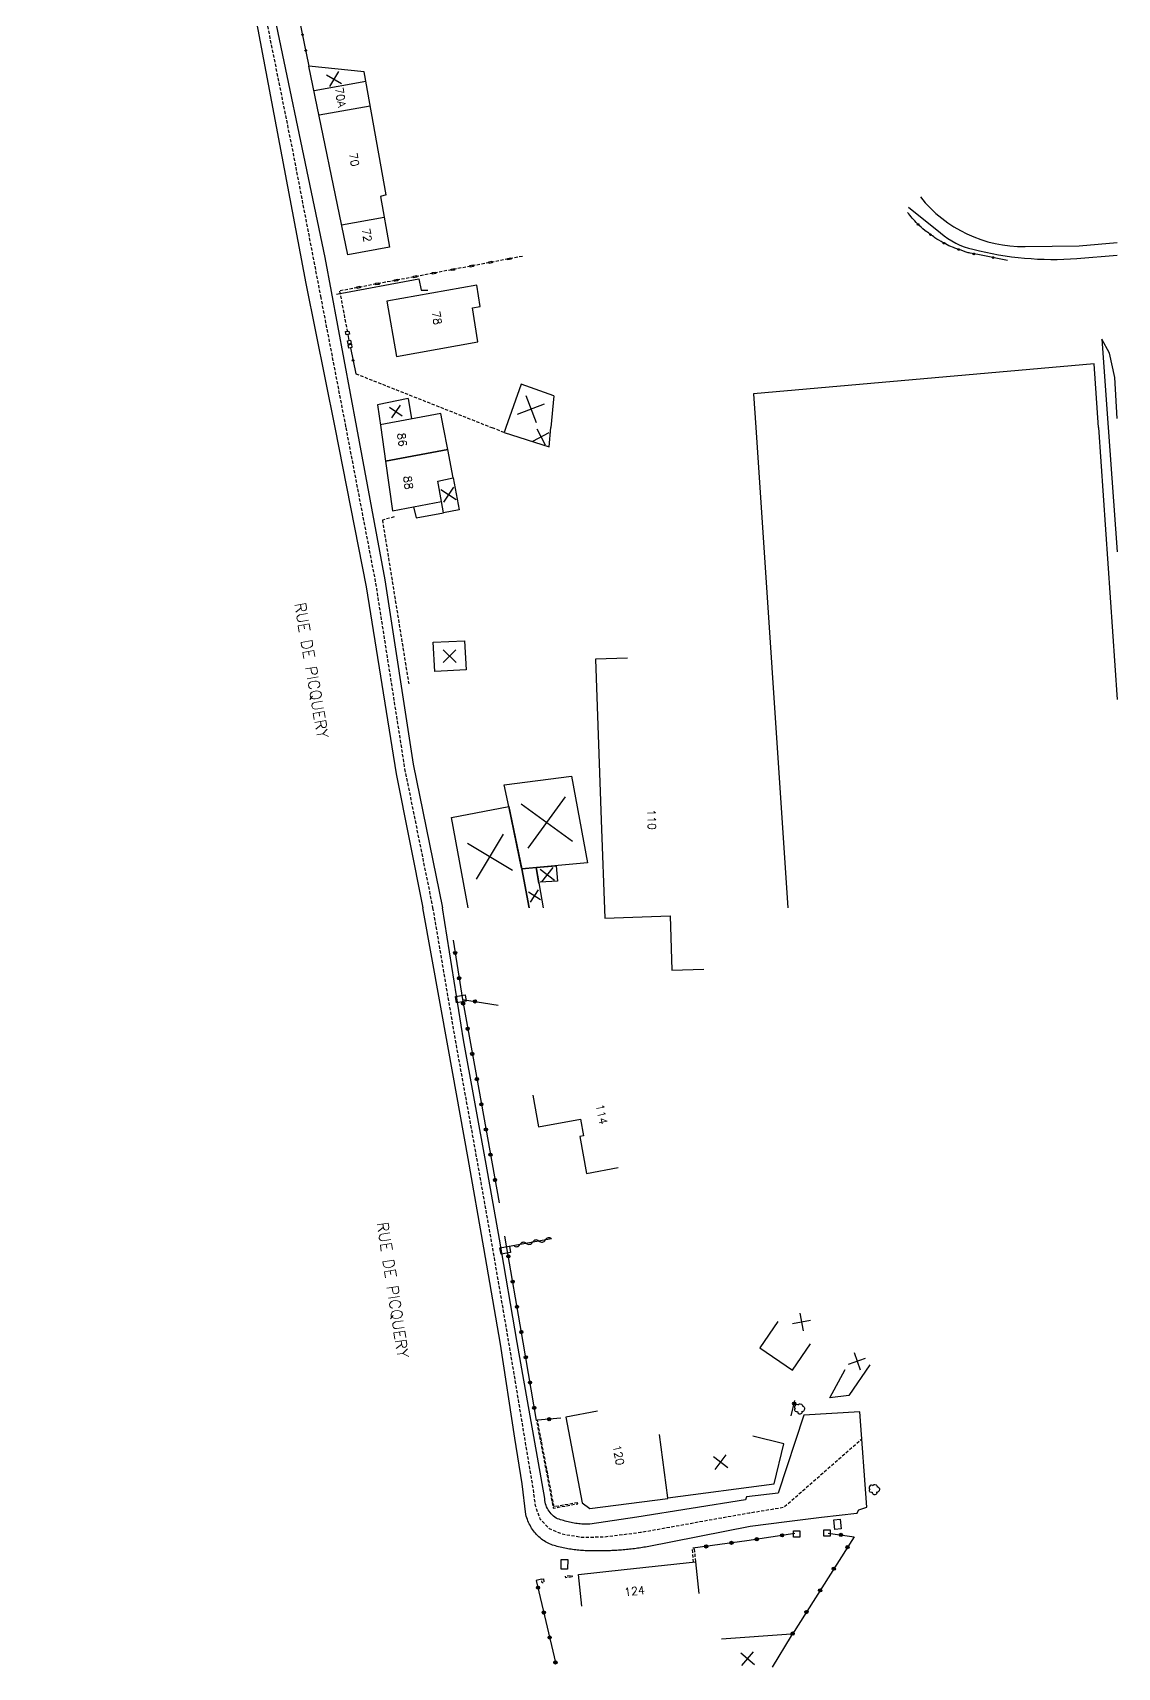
# Model space of a CAD drawing. Header units: millimetres. Extents: x 114000 to 115000, y 124000 to 125000.
# Drawn here: x 114830.5 to 115000, y 124056.3 to 124311.7 of the extents above; entities that cross this region are included whole.
import ezdxf
from ezdxf.enums import TextEntityAlignment as Align

# ---------------------------------------------------------------- set-up
doc = ezdxf.new("R2010")
doc.units = ezdxf.units.MM
doc.linetypes.add('DASHED', pattern=[0.75, 0.5, -0.25])
doc.layers.get('0').update_dxf_attribs({"linetype": 'CONTINUOUS'})
for name, color, linetype in [('W0001', 6, 'DASHED'), ('W0008', 7, 'CONTINUOUS'), ('W0100', 7, 'CONTINUOUS'), ('W0112', 1, 'DASHED'), ('W0211', 2, 'CONTINUOUS'), ('W0300', 7, 'CONTINUOUS'), ('W0310', 3, 'CONTINUOUS'), ('W0322', 7, 'CONTINUOUS'), ('W0989', 7, 'CONTINUOUS'), ('W0991', 7, 'CONTINUOUS'), ('W1102', 7, 'CONTINUOUS'), ('W1471', 7, 'CONTINUOUS')]:
    doc.layers.add(name, color=color, linetype=linetype)
doc.styles.get("Standard").update_dxf_attribs({"font": 'romans.shx', "width": 0.85})

# ---------------------------------------------------------------- blocks, each defined once
blk = doc.blocks.new('t112o')
at = {"color": 0, "linetype": 'Continuous'}
for p, q in [((-0.5, 0.5), (0.5, 0.5)), ((-0.5, -0.5), (-0.5, 0.5)), ((0.5, 0.5), (0.5, -0.5)), ((0.5, -0.5), (-0.5, -0.5))]:
    blk.add_line(p, q, dxfattribs=at)
blk = doc.blocks.new('T300')
for p, q in [((-0.8, 0.51), (-0.86, 0.34)), ((-0.86, 0.34), (-0.86, 0.17)), ((-0.86, 0.17), (-0.74, 0.06)), ((-0.69, 0.63), (-0.8, 0.51)), ((-0.8, -0.06), (-0.74, 0.06)), ((-0.74, 0.06), (-0.69, 0.11)), ((-0.57, 0.69), (-0.69, 0.63)), ((-0.46, 0.69), (-0.57, 0.69)), ((-0.29, 0.63), (-0.46, 0.69)), ((-0.29, 0.63), (-0.17, 0.74)), ((-0.23, 0.57), (-0.29, 0.63)), ((-0.17, 0.74), (-0.06, 0.8)), ((-0.06, 0.8), (0.06, 0.8)), ((0.06, 0.8), (0.23, 0.74)), ((0.23, 0.74), (0.34, 0.63)), ((0.34, 0.63), (0.4, 0.51)), ((0.46, 0.46), (0.34, 0.46)), ((0.4, 0.51), (0.4, 0.46)), ((0.57, 0.4), (0.46, 0.46)), ((0.57, 0.4), (0.69, 0.29)), ((0.69, 0.29), (0.74, 0.17)), ((0.74, 0.06), (0.69, -0.17)), ((0.74, 0.17), (0.74, 0.06)), ((-0.8, -0.17), (-0.8, -0.06)), ((-0.8, -0.23), (-0.8, -0.17)), ((-0.74, -0.34), (-0.8, -0.23)), ((-0.69, -0.4), (-0.74, -0.34)), ((-0.51, -0.46), (-0.69, -0.4)), ((-0.4, -0.46), (-0.51, -0.46)), ((-0.4, -0.46), (-0.34, -0.46)), ((-0.34, -0.46), (-0.34, -0.4)), ((-0.34, -0.51), (-0.34, -0.46)), ((-0.29, -0.63), (-0.34, -0.51)), ((-0.17, -0.74), (-0.29, -0.63)), ((-0.06, -0.8), (-0.17, -0.74)), ((0.06, -0.8), (-0.06, -0.8)), ((0.17, -0.74), (0.06, -0.8)), ((0.23, -0.69), (0.17, -0.74)), ((0.29, -0.46), (0.23, -0.46)), ((0.29, -0.63), (0.23, -0.69)), ((0.46, -0.4), (0.29, -0.46)), ((0.34, -0.51), (0.29, -0.63)), ((0.34, -0.51), (0.34, -0.46)), ((0.57, -0.34), (0.46, -0.4)), ((0.63, -0.29), (0.57, -0.34)), ((0.69, -0.17), (0.63, -0.29))]:
    blk.add_line(p, q)
blk = doc.blocks.new('t991o')
at = {"color": 0, "linetype": 'Continuous'}
for p, q in [((-1, 1), (1, -1)), ((-1, -1), (1, 1))]:
    blk.add_line(p, q, dxfattribs=at)
blk = doc.blocks.new('t310o')
at = {"color": 0, "linetype": 'Continuous'}
for centre, start, end in [((-0.5, 0.38), 216.8699, 323.1304), ((0.5, -0.37), 36.8699, 143.1303)]:
    blk.add_arc(centre, 0.625, start, end, dxfattribs=at)
blk = doc.blocks.new('t322o')
at = {"color": 0, "linetype": 'Continuous'}
for radius in [0.25, 0.15]:
    blk.add_circle((0, 0), radius, dxfattribs=at)
blk = doc.blocks.new('T1471')
at = {"color": 0, "linetype": 'Continuous', "flags": 128}
blk.add_lwpolyline([(-0.75, -0.5), (-0.75, 0.5), (0.75, 0.5), (0.75, -0.5), (-0.75, -0.5)], dxfattribs=at)

msp = doc.modelspace()

# ---------------------------------------------------------------- linework, layer by layer
at = {"layer": 'W0001'}
for points in [[(114832.39, 124500), (114835.45, 124483.08), (114837.31, 124473.65), (114840.3, 124457.69), (114844.69, 124432.65), (114850.59, 124400.28), (114853.19, 124385.51), (114857.76, 124361.74), (114861.38, 124342.31), (114865.68, 124320.08), (114871.15, 124292.89), (114875.45, 124270.52), (114879.4, 124250)], [(114879.4, 124250), (114884.06, 124225.67), (114888.6, 124196.69), (114892.98, 124175)]]:
    msp.add_lwpolyline(points, dxfattribs=at)
at = {"layer": 'W0001', "flags": 128}
msp.add_lwpolyline([(114892.98, 124175), (114896.45, 124154.57), (114899.09, 124140.02), (114901.96, 124123.88), (114904.43, 124109.5), (114906.2, 124098.97), (114907.32, 124092.18), (114908.65, 124084.23), (114909, 124081.62), (114909.75, 124079.5), (114911.2, 124077.99), (114913.24, 124077.16), (114916.43, 124076.64), (114919.81, 124076.72), (114925.48, 124077.42), (114932.27, 124078.63), (114935.29, 124079.19), (114942.43, 124080.45), (114947.88, 124081.34), (114960.05, 124092.02)], dxfattribs=at)
at = {"layer": 'W0008'}
for points in [[(114830.46, 124500), (114835.45, 124475.17), (114844.57, 124425.16), (114851.54, 124386.93), (114873.18, 124272.54), (114877.67, 124250)], [(114834.01, 124500), (114836.5, 124485.93), (114838.8, 124474.73), (114847.47, 124425.16), (114854.16, 124386.87), (114866.39, 124323.18), (114876.1, 124276.59), (114881.07, 124250)], [(114879.72, 124264.56), (114879.9, 124263.6)], [(114880, 124263.11), (114880.03, 124262.98)], [(114997.07, 124250), (114996.38, 124259.96), (114943.14, 124255.29), (114943.5, 124250)], [(114877.67, 124250), (114882.61, 124225.13), (114887.26, 124195.93), (114891.45, 124175)], [(114881.07, 124250), (114885.51, 124226.21), (114889.95, 124197.45), (114894.51, 124175)], [(114943.5, 124250), (114948.52, 124175)], [(114997.07, 124250), (115000, 124207.53)]]:
    msp.add_lwpolyline(points, dxfattribs=at)
for points in [[(114969.21, 124286.04, 0.231717), (114985.59, 124278.28), (114994.02, 124278.4), (115000, 124278.91)], [(114967.37, 124284.43), (114972.37, 124280.43, 0.12846), (114977.44, 124277.88, 0.081467), (114993.69, 124276.42), (115000, 124276.94)]]:
    msp.add_lwpolyline(points, format="xyb", dxfattribs=at)
at = {"layer": 'W0008', "flags": 128}
for points in [[(114959.29, 124080.35), (114953.74, 124079.73), (114948.33, 124079.05), (114942.63, 124078.35), (114926.51, 124075.16), (114926.26, 124075.12), (114926.01, 124075.08), (114925.76, 124075.04), (114925.51, 124075), (114925.27, 124074.96), (114925.02, 124074.92), (114924.77, 124074.89), (114924.52, 124074.86), (114924.27, 124074.82), (114924.02, 124074.79), (114923.77, 124074.77), (114923.52, 124074.74), (114923.27, 124074.72), (114923.02, 124074.69), (114922.77, 124074.67), (114922.52, 124074.65), (114922.27, 124074.63), (114922.02, 124074.61), (114921.77, 124074.6), (114921.51, 124074.59), (114921.26, 124074.57), (114921.01, 124074.56), (114920.76, 124074.55), (114920.51, 124074.55), (114920.26, 124074.54), (114920.01, 124074.54), (114919.76, 124074.53), (114919.52, 124074.53), (114919.27, 124074.53), (114919.03, 124074.52), (114918.78, 124074.52), (114918.53, 124074.52), (114918.29, 124074.52), (114918.04, 124074.52), (114917.8, 124074.52), (114917.55, 124074.53), (114917.3, 124074.53), (114917.06, 124074.54), (114916.81, 124074.55), (114916.57, 124074.57), (114916.32, 124074.58), (114916.08, 124074.6), (114915.83, 124074.62), (114915.59, 124074.64), (114915.34, 124074.67), (114915.1, 124074.7), (114914.85, 124074.73), (114914.61, 124074.76), (114914.37, 124074.8), (114914.12, 124074.85), (114913.88, 124074.89), (114913.64, 124074.95), (114913.4, 124075), (114913.15, 124075.05), (114912.91, 124075.11), (114912.67, 124075.16), (114912.43, 124075.22), (114912.19, 124075.29), (114911.96, 124075.36), (114911.72, 124075.43), (114911.49, 124075.52), (114911.26, 124075.61), (114911.04, 124075.71), (114910.82, 124075.82), (114910.6, 124075.93), (114910.39, 124076.07), (114910.18, 124076.21), (114909.98, 124076.37), (114909.78, 124076.54), (114909.58, 124076.71), (114909.4, 124076.89), (114909.22, 124077.08), (114909.05, 124077.27), (114908.89, 124077.46), (114908.74, 124077.66), (114908.59, 124077.87), (114908.45, 124078.08), (114908.32, 124078.29), (114908.2, 124078.51), (114908.08, 124078.74), (114907.97, 124078.96), (114907.87, 124079.2), (114907.78, 124079.44), (114907.7, 124079.68), (114907.62, 124079.93), (114907.55, 124080.19), (114906.96, 124084.99), (114905.83, 124092.13), (114903.56, 124106.8), (114900.98, 124121.85), (114898.52, 124135.82), (114895.44, 124152.85), (114891.45, 124175), (114891.45, 124175)], [(114959.29, 124080.34), (114959.6, 124080.95), (114960.85, 124081.34), (114959.73, 124096.25), (114951, 124095.73), (114946.96, 124083.56), (114942.03, 124082.97), (114941.87, 124082.5), (114924.92, 124079.76), (114917.53, 124078.68), (114917.28, 124078.67), (114917.04, 124078.67), (114916.79, 124078.68), (114916.55, 124078.69), (114916.31, 124078.71), (114916.06, 124078.73), (114915.82, 124078.75), (114915.58, 124078.78), (114915.34, 124078.82), (114915.1, 124078.85), (114914.86, 124078.9), (114914.62, 124078.95), (114914.39, 124079), (114914.15, 124079.06), (114913.91, 124079.12), (114913.67, 124079.18), (114913.44, 124079.25), (114913.2, 124079.31), (114912.97, 124079.38), (114912.74, 124079.46), (114912.51, 124079.55), (114912.29, 124079.65), (114912.08, 124079.78), (114911.88, 124079.92), (114911.69, 124080.09), (114911.5, 124080.29), (114911.33, 124080.49), (114911.17, 124080.71), (114911.03, 124080.93), (114910.91, 124081.15), (114910.8, 124081.39), (114910.71, 124081.63), (114910.63, 124081.88), (114910.57, 124082.14), (114910.53, 124082.41), (114910.5, 124082.68), (114908.38, 124094.75), (114906.17, 124107.06), (114903.43, 124123.21), (114901.33, 124134.96), (114897.81, 124154.36), (114894.51, 124175), (114894.51, 124175)]]:
    msp.add_lwpolyline(points, dxfattribs=at)
at = {"layer": 'W0100'}
for points in [[(114879.7, 124277.02), (114873.64, 124306.48)], [(114882.27, 124305.57), (114873.64, 124306.48)], [(114885.71, 124286.4), (114882.27, 124305.57)], [(114882.54, 124304.08), (114874.44, 124302.62)], [(114883.23, 124300.21), (114875.22, 124298.81)], [(114885.71, 124286.4), (114884.85, 124286.09)], [(114884.85, 124286.09), (114886.25, 124278.2)], [(114885.42, 124282.85), (114878.75, 124281.64)], [(114886.25, 124278.2), (114879.7, 124277.02)], [(114899.87, 124272.24), (114885.82, 124269.75)], [(114900.41, 124268.95), (114899.87, 124272.24)], [(114885.82, 124269.75), (114887.34, 124261.13)], [(114899.2, 124268.72), (114900.41, 124268.95)], [(114900.05, 124263.41), (114899.2, 124268.72)], [(114887.34, 124261.13), (114900.05, 124263.41)], [(114889.16, 124254.54), (114884.36, 124253.56)], [(114889.14, 124254.53), (114889.68, 124251.36)], [(114906.81, 124256.78), (114904.43, 124250)], [(114911.93, 124254.98), (114906.81, 124256.78)], [(114911.93, 124254.98), (114911.46, 124250)], [(114884.36, 124253.56), (114884.87, 124250)], [(114894.27, 124252.2), (114884.8, 124250.46)], [(114894.69, 124250), (114894.27, 124252.2)], [(114884.87, 124250), (114885.61, 124244.77), (114895.33, 124246.6), (114894.69, 124250)], [(114904.43, 124250), (114904.16, 124249.24), (114911.17, 124246.99), (114911.46, 124250)], [(114885.61, 124244.77), (114886.71, 124237.03), (114890.01, 124237.65), (114890.39, 124235.9), (114894.68, 124236.71), (114894.37, 124238.46), (114893.81, 124241.62), (114896.17, 124242.17), (114895.33, 124246.6), (114885.61, 124244.77)], [(114893.81, 124241.62), (114896.17, 124242.17), (114897.12, 124237.17), (114894.68, 124236.71), (114894.37, 124238.46), (114893.81, 124241.62)], [(114890.01, 124237.65), (114894.37, 124238.46)], [(114897.97, 124216.7), (114898.2, 124212.14), (114893.3, 124211.91), (114893.06, 124216.47), (114897.97, 124216.7)], [(114906.89, 124181.17), (114904.87, 124190.79), (114904.18, 124194.19), (114914.66, 124195.57), (114917.18, 124181.99), (114906.93, 124181.08)], [(114898.54, 124175), (114895.93, 124189.12), (114904.87, 124190.79), (114906.93, 124181.08), (114908.08, 124175)], [(114908.08, 124175), (114906.93, 124181.08), (114909.16, 124181.28), (114910.26, 124175)], [(114909.6, 124178.8), (114909.16, 124181.28), (114912.28, 124181.56), (114912.48, 124179.15), (114909.79, 124178.98)]]:
    msp.add_lwpolyline(points, dxfattribs=at)
at = {"layer": 'W0100', "flags": 128}
for points in [[(114923.42, 124214), (114918.42, 124213.82), (114919.31, 124188.67), (114919.87, 124173.37), (114930.08, 124173.73), (114930.39, 124165.24), (114935.38, 124165.42)], [(114908.64, 124145.7), (114909.51, 124140.78), (114916.1, 124141.95), (114916.57, 124139.37), (114915.99, 124139.27), (114917.05, 124133.48), (114921.97, 124134.39)], [(114946.95, 124110.37), (114944.14, 124106.23), (114949.25, 124102.75), (114952.06, 124106.88)], [(114961.29, 124103.59), (114958.03, 124098.79), (114955.06, 124098.43), (114957.44, 124102.83)], [(114918.73, 124096.32), (114913.82, 124095.39), (114916.35, 124082.03), (114917.55, 124081.13), (114929.74, 124082.71), (114929.73, 124082.8), (114946.38, 124085), (114947.88, 124091.26), (114943.02, 124092.43)], [(114916.3, 124065.86), (114915.76, 124070.83), (114922.89, 124071.61), (114934.05, 124072.82), (114934.59, 124067.85)], [(114946.08, 124056.33), (114949.07, 124061.22), (114949.03, 124061.48), (114938.11, 124060.7), (114938.11, 124060.7), (114938.11, 124060.7)]]:
    msp.add_lwpolyline(points, dxfattribs=at)
at = {"layer": 'W0112'}
for p, q in [((114895.86, 124274.78), (114896.35, 124274.87)), ((114895.91, 124274.53), (114895.86, 124274.78)), ((114896.35, 124274.87), (114896.4, 124274.62)), ((114898.81, 124275.34), (114899.3, 124275.43)), ((114898.86, 124275.09), (114898.81, 124275.34)), ((114899.35, 124275.18), (114898.86, 124275.09)), ((114899.3, 124275.43), (114899.35, 124275.18)), ((114901.76, 124275.89), (114902.25, 124275.99)), ((114901.8, 124275.65), (114901.76, 124275.89)), ((114902.29, 124275.74), (114901.8, 124275.65)), ((114902.25, 124275.99), (114902.29, 124275.74)), ((114904.7, 124276.45), (114905.2, 124276.54)), ((114904.75, 124276.21), (114904.7, 124276.45)), ((114905.24, 124276.3), (114904.75, 124276.21)), ((114905.2, 124276.54), (114905.24, 124276.3)), ((114884.07, 124272.55), (114884.56, 124272.64)), ((114884.12, 124272.3), (114884.07, 124272.55)), ((114884.61, 124272.39), (114884.12, 124272.3)), ((114884.56, 124272.64), (114884.61, 124272.39)), ((114887.02, 124273.1), (114887.51, 124273.2)), ((114887.06, 124272.86), (114887.02, 124273.1)), ((114887.56, 124272.95), (114887.06, 124272.86)), ((114887.51, 124273.2), (114887.56, 124272.95)), ((114889.97, 124273.66), (114890.46, 124273.75)), ((114890.01, 124273.42), (114889.97, 124273.66)), ((114890.5, 124273.51), (114890.01, 124273.42)), ((114890.46, 124273.75), (114890.5, 124273.51)), ((114892.91, 124274.22), (114893.4, 124274.31)), ((114892.96, 124273.97), (114892.91, 124274.22)), ((114893.45, 124274.07), (114892.96, 124273.97)), ((114893.4, 124274.31), (114893.45, 124274.07)), ((114896.4, 124274.62), (114895.91, 124274.53)), ((114881.12, 124271.99), (114881.61, 124272.08)), ((114881.17, 124271.74), (114881.12, 124271.99)), ((114881.66, 124271.83), (114881.17, 124271.74)), ((114881.61, 124272.08), (114881.66, 124271.83)), ((114879.37, 124265), (114879.86, 124265.1)), ((114879.47, 124264.51), (114879.37, 124265)), ((114879.96, 124264.61), (114879.47, 124264.51)), ((114879.86, 124265.1), (114879.96, 124264.61)), ((114879.66, 124263.55), (114880.15, 124263.65)), ((114879.76, 124263.06), (114879.66, 124263.55)), ((114880.25, 124263.16), (114879.76, 124263.06)), ((114879.78, 124262.93), (114880.27, 124263.03)), ((114879.88, 124262.44), (114879.78, 124262.93)), ((114880.37, 124262.54), (114879.88, 124262.44)), ((114880.15, 124263.65), (114880.25, 124263.16)), ((114880.27, 124263.03), (114880.37, 124262.54))]:
    msp.add_line(p, q, dxfattribs=at)
for points in [[(114907.01, 124276.76), (114878.44, 124271.35)], [(114878.44, 124271.35), (114879.62, 124265.05)], [(114880.96, 124258.43), (114902.25, 124250)], [(114904.16, 124249.24), (114902.25, 124250)], [(114886.98, 124236.05), (114885.12, 124235.57), (114889.23, 124209.99)]]:
    msp.add_lwpolyline(points, dxfattribs=at)
at = {"layer": 'W0112', "flags": 128}
for points in [[(114915.63, 124082.04), (114911.96, 124081.39), (114909.36, 124094.93), (114909.2, 124094.9), (114911.83, 124081.2), (114915.66, 124081.88)], [(114933.88, 124074.82), (114934.05, 124072.82), (114933.75, 124072.79), (114933.57, 124074.8)], [(114914.77, 124070.44), (114913.79, 124070.32), (114913.76, 124070.58), (114914.74, 124070.7)], [(114910.29, 124070.15), (114910.39, 124069.55), (114910.1, 124069.5), (114910, 124070.1)]]:
    msp.add_lwpolyline(points, close=True, dxfattribs=at)
at = {"layer": 'W0211'}
for points in [[(115000, 124251.44), (114999.61, 124257.85), (114998.77, 124261.62), (114997.58, 124263.84), (114998.59, 124250)], [(114998.59, 124250), (115000, 124230.59)]]:
    msp.add_lwpolyline(points, dxfattribs=at)
at = {"layer": 'W0310'}
msp.add_lwpolyline([(114877.94, 124270.86), (114890.82, 124273.26), (114891.2, 124271.48), (114892.21, 124271.48)], dxfattribs=at)
at = {"layer": 'W0310', "flags": 128}
msp.add_lwpolyline([(114911.55, 124123.28), (114904.96, 124122.09)], dxfattribs=at)
at = {"layer": 'W0322'}
for points in [[(114868.75, 124330.34), (114873.64, 124306.48)], [(114982.84, 124276.14), (114978.2, 124277.03)], [(114880.12, 124262.49), (114880.96, 124258.43)]]:
    msp.add_lwpolyline(points, dxfattribs=at)
msp.add_lwpolyline([(114978.2, 124277.03, -0.013219), (114977.01, 124277.26, -0.02496), (114976.39, 124277.43, -0.004331), (114974.75, 124277.99, -0.014218), (114974.26, 124278.18, -0.021666), (114973.12, 124278.71, -0.017927), (114971.8, 124279.47, -0.018296), (114971.49, 124279.67, -0.003458), (114969.93, 124280.81, -0.040846), (114968.74, 124281.86, -0.027883), (114967.22, 124283.63)], format="xyb", dxfattribs=at)
at = {"layer": 'W0322', "flags": 128}
for points in [[(114896.19, 124169.91), (114897.62, 124160.68), (114899.81, 124148.63), (114903.36, 124128.9)], [(114897.62, 124160.68), (114903.23, 124159.76)], [(114909.2, 124094.9), (114907.13, 124107.12), (114904.26, 124123.68)], [(114949, 124095.6), (114949.61, 124098.01)], [(114913.03, 124095.24), (114909.36, 124094.92)], [(114949.57, 124077.24), (114942.08, 124076.1), (114933.65, 124074.92)], [(114954.8, 124077.27), (114958.84, 124076.73), (114949.1, 124061.35)], [(114910, 124070.1), (114909.18, 124069.9), (114912.18, 124057.08)]]:
    msp.add_lwpolyline(points, dxfattribs=at)
at = {"layer": 'W0322'}
for centre, major_axis, start_param, end_param in [((114872.64, 124311.38), (-0.0884, 0.0884), 2.558344427887207, 8.841529735066793), ((114872.64, 124311.38), (0.0532, 0.0532), 4.129141, 10.412326), ((114873.14, 124308.93), (-0.0884, 0.0884), 2.558344427887207, 8.841529735066793), ((114873.14, 124308.93), (0.0532, 0.0532), 4.129141, 10.412326), ((114968.86, 124281.74), (0.0884, 0.0884), 1.570698, 7.853883), ((114968.86, 124281.74), (0.0532, 0.0532), 1.570698, 7.853883), ((114970.8, 124280.17), (-0.0884, 0.0884), 0.153206, 6.436391), ((114970.8, 124280.17), (-0.0532, 0.0532), 0.153206, 6.436391), ((114972.9, 124278.83), (0.0884, 0.0884), 1.86351, 8.146695), ((114972.9, 124278.83), (0.0532, 0.0532), 1.86351, 8.146695), ((114975.2, 124277.84), (0.0884, 0.0884), 2.02321, 8.306395), ((114975.2, 124277.84), (0.0532, 0.0532), 2.02321, 8.306395), ((114977.59, 124277.14), (-0.0884, 0.0884), 0.590892, 6.874077), ((114977.59, 124277.14), (0.0532, 0.0532), 2.161688, 8.444873), ((114980.58, 124276.57), (0.0884, 0.0884), 2.168176249725451, 8.451361556905038), ((114980.58, 124276.57), (0.0532, 0.0532), 2.16817624965336, 8.451361556832946), ((114880.53, 124260.51), (-0.0884, 0.0884), 2.558421, 8.841606), ((114880.53, 124260.51), (0.0532, 0.0532), 4.129217, 10.412402)]:
    msp.add_ellipse(centre, major_axis=major_axis, ratio=1, start_param=start_param, end_param=end_param, dxfattribs=at)
at = {"layer": 'W0991'}
for p, q in [((114878.24, 124305.62), (114876.88, 124303.31)), ((114876.41, 124305.14), (114878.71, 124303.78)), ((114907.55, 124255.03), (114909.16, 124250.82)), ((114886.23, 124253.2), (114888.22, 124251.84)), ((114887.91, 124253.52), (114886.54, 124251.53)), ((114906.25, 124252.12), (114910.47, 124253.73)), ((114908.66, 124247.9), (114911.17, 124249.22)), ((114909.26, 124249.81), (114910.57, 124247.31)), ((114894.28, 124240.33), (114896.63, 124238.75)), ((114896.24, 124240.71), (114894.67, 124238.37)), ((114894.62, 124215.29), (114896.64, 124213.31)), ((114894.64, 124213.29), (114896.62, 124215.31)), ((114906.83, 124191.23), (114914.85, 124185.4)), ((114907.92, 124184.3), (114913.75, 124192.32)), ((114899.81, 124179.44), (114904.05, 124186.5)), ((114898.4, 124185.09), (114905.46, 124180.85)), ((114909.81, 124181.03), (114912.02, 124179.28)), ((114910.04, 124179.05), (114911.79, 124181.26)), ((114908.29, 124175.89), (114909.5, 124177.79)), ((114909.85, 124176.23), (114907.94, 124177.45))]:
    msp.add_line(p, q, dxfattribs=at)
at = {"layer": 'W1102', "flags": 128}
msp.add_lwpolyline([(114929.73, 124082.8), (114928.42, 124092.71)], dxfattribs=at)

# ---------------------------------------------------------------- block references
at = {"layer": 'W0112'}
for p in [(114949.89, 124077.16), (114954.64, 124077.32)]:
    msp.add_blockref('t112o', p, dxfattribs=at)
at = {"layer": 'W0300'}
for p in [(114950.38, 124096.69), (114962.06, 124084.08)]:
    msp.add_blockref('T300', p, dxfattribs=at)
at = {"layer": 'W0310', "rotation": 190.1957287406534}
for p in [(114906.63, 124122.39), (114908.6, 124122.75), (114910.57, 124123.1)]:
    msp.add_blockref('t310o', p, dxfattribs=at)
at = {"layer": 'W0322'}
for p, rotation in [((114896.5, 124167.93), 278.8051917582399), ((114897.11, 124163.98), 278.8051917582399), ((114897.74, 124160.03), 280.2964662071178), ((114899.6, 124160.36), 350.6988380139553), ((114898.46, 124156.09), 280.2964662071178), ((114899.17, 124152.16), 280.2964662071178), ((114899.89, 124148.22), 280.2003992605211), ((114900.59, 124144.29), 280.2003992605211), ((114901.3, 124140.35), 280.2003992605211), ((114902.01, 124136.41), 280.2003992605211), ((114902.72, 124132.48), 280.2003992605211), ((114904.81, 124120.53), 99.81835223246945), ((114905.49, 124116.58), 99.81835223246945), ((114906.17, 124112.64), 99.81835223246945), ((114906.85, 124108.7), 99.81835223246945), ((114907.53, 124104.76), 99.61610086483633), ((114908.19, 124100.82), 99.61610086483633), ((114908.86, 124096.87), 99.61610086483633), ((114949.49, 124097.54), 75.935637759524), ((114939.68, 124075.77), 187.9739648751802), ((114943.64, 124076.34), 188.6261602561202), ((114947.59, 124076.94), 188.6261602561202), ((114956.78, 124077.01), 352.4326827326138), ((114935.72, 124075.21), 187.9739648751802), ((114957.82, 124075.11), 237.6491865905219), ((114955.68, 124071.73), 237.6491865905219), ((114909.45, 124068.77), 283.1320264457547), ((114953.54, 124068.35), 237.6491865905219), ((114951.4, 124064.97), 237.6491865905219), ((114910.36, 124064.88), 283.1320264457547), ((114911.27, 124060.98), 283.1320264457547), ((114949.26, 124061.6), 237.6491865905219), ((114912.17, 124057.09), 283.1320264457547)]:
    msp.add_blockref('t322o', p, dxfattribs=dict(at, rotation=rotation))
msp.add_blockref('t322o', (114911.19, 124095.08), dxfattribs=at)
at = {"layer": 'W0991'}
for p, rotation in [((114950.64, 124110.28), 325.7208145005408), ((114959.31, 124104.16), 334.3983034716807), ((114938.02, 124088.38), 7.555382746521706), ((114942.21, 124057.68), 4.073256759255681)]:
    msp.add_blockref('t991o', p, dxfattribs=dict(at, rotation=rotation))
at = {"layer": 'W1471'}
for p, rotation in [((114897.39, 124160.75), 189.3297438634617), ((114904.32, 124121.49), 189.646936372951), ((114956.25, 124078.67), 96.39075544000792), ((114913.57, 124072.42), 88.51609764137481)]:
    msp.add_blockref('T1471', p, dxfattribs=dict(at, rotation=rotation))

# ---------------------------------------------------------------- texts
at = {"layer": 'W0989'}
for rotation, p in [(279.7573, (114873.96, 124212.07)), (278.754, (114886.68, 124115.29))]:
    msp.add_text('RUE DE PICQUERY', height=1.75, rotation=rotation, dxfattribs=at).set_placement(p, align=Align.MIDDLE)
at = {"layer": 'W0991'}
for s, rotation, p in [('70A', 279.0832, (114878.57, 124301.62)), ('70', 279.0832, (114880.71, 124291.88)), ('72', 279.0832, (114882.7, 124280.08)), ('78', 279.0832, (114893.64, 124267.13)), ('86', 278.0777, (114888.2, 124248.12)), ('88', 278.0785, (114889.16, 124241.4)), ('110', 272.0438, (114927.22, 124188.76)), ('114', 281.0396, (114919.39, 124142.73)), ('120', 280.4937, (114922.03, 124089.49)), ('124', 6.2144, (114924.53, 124068.25))]:
    msp.add_text(s, height=1.25, rotation=rotation, dxfattribs=at).set_placement(p, align=Align.MIDDLE)

doc.saveas('drawing.dxf')
